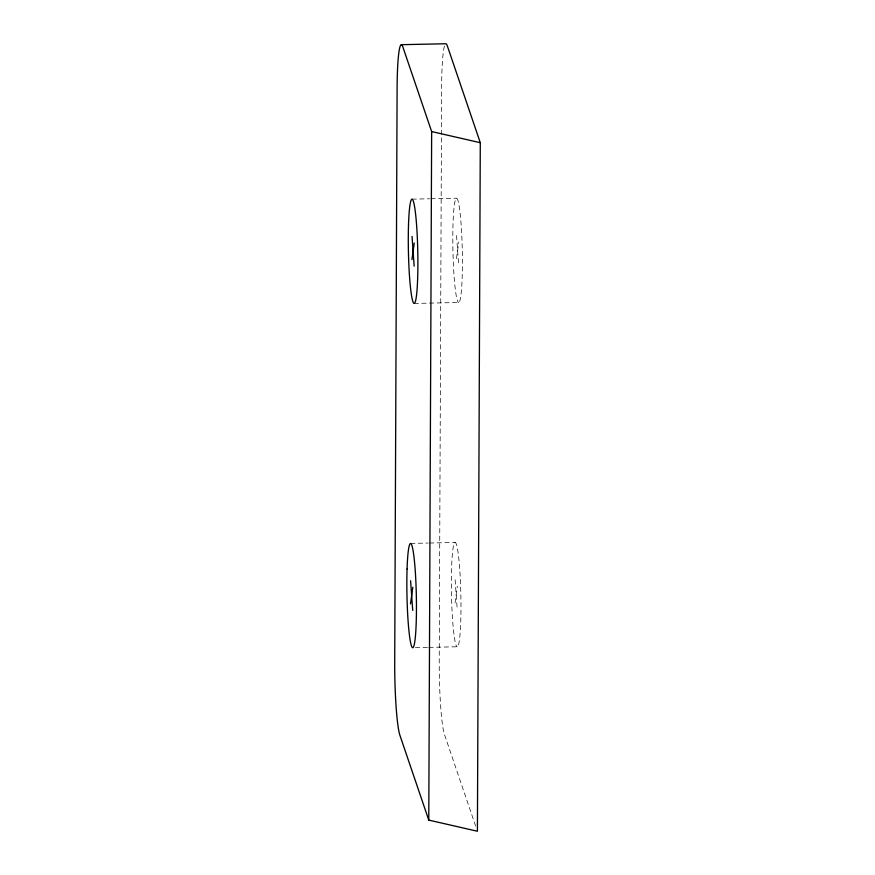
<?xml version="1.0" encoding="UTF-8"?>
<svg xmlns="http://www.w3.org/2000/svg" width="875" height="875" viewBox="0 0 875 875"><rect width="100%" height="100%" fill="white"/><g stroke="black" fill="none" stroke-linecap="round" stroke-linejoin="round"><path stroke-width="0.66" stroke-dasharray="4.38 3.28" d="M456.455 258.683L458.773 242.014M455.022 602.952L457.33 586.294M412.059 199.15L429.592 198.778M430.938 198.745L456.575 198.198M414.137 303.439L458.653 302.498A52.161 4.681 88.8 0 0 461.158 224.82A52.161 4.681 88.8 0 0 453.031 223.727A52.161 4.681 88.8 0 0 458.653 302.498M410.616 543.419L428.148 543.047M429.505 543.025L455.131 542.478M415.395 647.653L427.536 647.402M428.881 647.369L457.22 646.767A52.161 4.681 88.8 0 0 459.725 569.1A52.161 4.681 88.8 0 0 451.587 568.006A52.161 4.681 88.8 0 0 457.22 646.767M475.65 826.087L444.478 734.519A59.609 5.348 88.8 0 1 439.228 661.019L441.634 87.227A59.609 5.348 88.8 0 1 444.588 45.598M456.553 235.506L458.675 265.191M455.12 579.786L457.231 609.459"/><path stroke-width="1.31" d="M428.772 820.105L431.648 131.556L402.839 46.911A59.609 5.348 88.8 0 0 397.108 88.167L394.712 661.959A59.609 5.348 88.8 0 0 399.963 735.459L428.772 820.105L477.411 831.25L480.288 142.702L447.355 45.97A59.609 5.348 88.8 0 0 445.933 43.75L401.406 44.691M411.939 259.623L414.247 242.966M410.495 603.903L412.814 587.234M431.648 131.556L480.288 142.702M412.038 236.447L414.159 266.131M410.594 580.727L412.716 610.411M408.516 224.667A52.161 4.681 88.8 0 0 414.137 303.439A52.161 4.681 88.8 0 0 416.642 225.772A52.161 4.681 88.8 0 0 408.516 224.667M407.072 568.947A52.161 4.681 88.8 0 0 412.694 647.719A52.161 4.681 88.8 0 0 415.198 570.041A52.161 4.681 88.8 0 0 407.072 568.947"/></g></svg>
